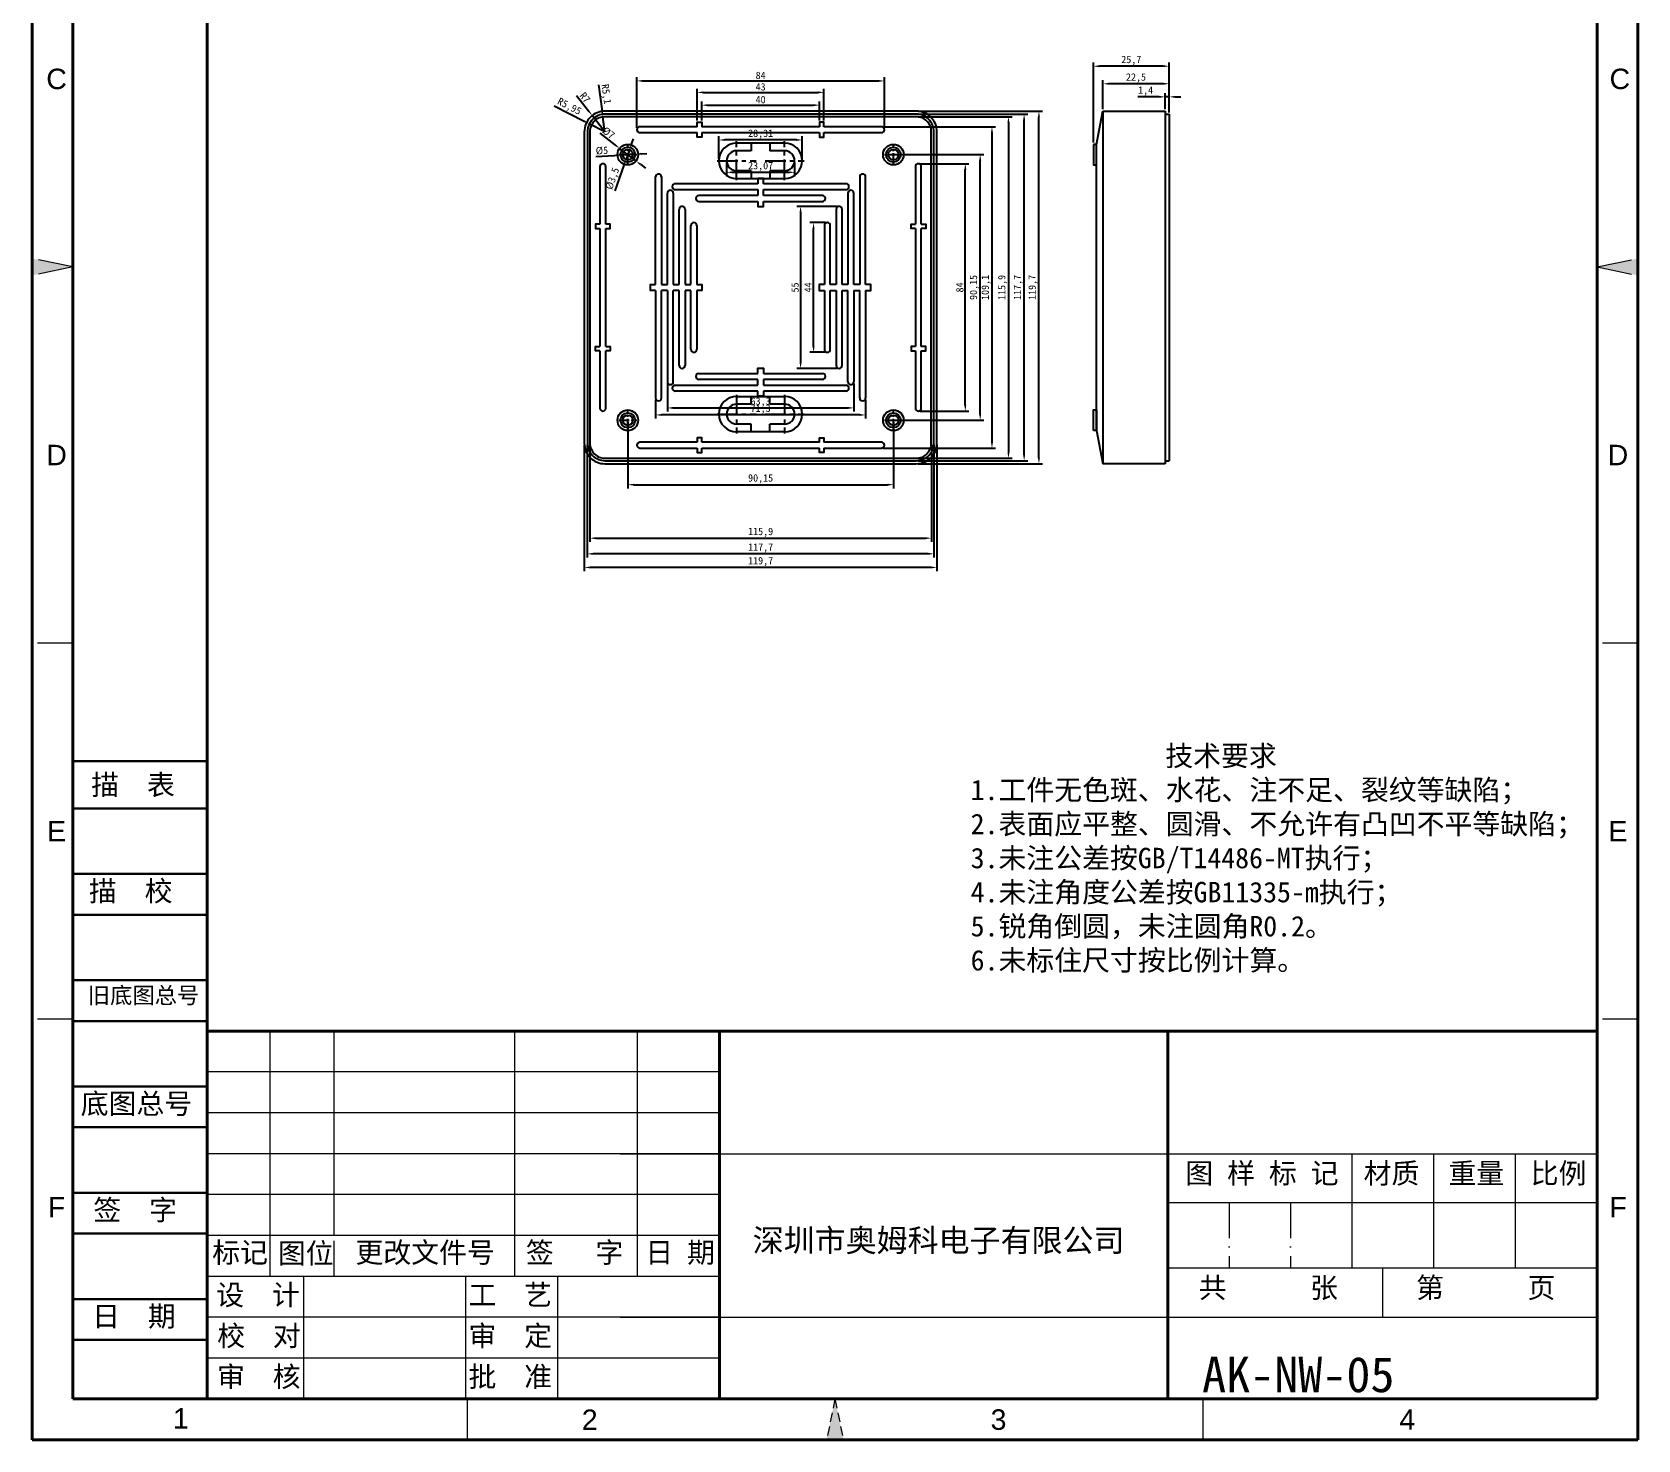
# Model space of a CAD drawing. Header units: millimetres. Extents: x -745 to -200, y 2027 to 2823.
# Drawn here: x -745 to -200, y 2027 to 2505 of the extents above; entities that cross this region are included whole.
import ezdxf
from ezdxf.enums import TextEntityAlignment as Align

# ---------------------------------------------------------------- set-up
doc = ezdxf.new("R2010")
doc.units = ezdxf.units.MM
for name, pattern in [('ACAD_ISO10W100', [18, 12, -3, 0, -3]), ('CENTER', [50.8, 31.75, -6.35, 6.35, -6.35]), ('HIDDEN2', [4.7625, 3.175, -1.5875])]:
    doc.linetypes.add(name, pattern=pattern)
for name, color, linetype, lineweight in [('dim', 82, 'Continuous', 9), ('MiniCADLayer', 7, 'Continuous', 20), ('图层1', 7, 'ACAD_ISO10W100', 15), ('图层2', 7, 'Continuous', 30), ('图层3', 7, 'Continuous', 15), ('图层4', 7, 'Continuous', 40), ('图层5', 7, 'HIDDEN2', 15)]:
    doc.layers.add(name, color=color, linetype=linetype, lineweight=lineweight)
doc.layers.add('尺寸线', color=7, linetype='Continuous')
doc.styles.add('宋体_txtstyle_1200.00_0_01200', font='SIMSUN.TTC', dxfattribs={"height": 1200})
doc.styles.add('样式 3', font='arial.ttf', dxfattribs={"height": 3.8})
doc.dimstyles.new('ISO-25', dxfattribs={"dimtxt": 2.5, "dimasz": 2.5, "dimexe": 1.25, "dimexo": 0.625, "dimtad": 1, "dimtxsty": 'Standard', "dimcen": 2.5, "dimadec": 0, "dimazin": 0, "dimtfac": 1, "dimtmove": 0, "dimatfit": 3, "dimfxl": 1, "dimarcsym": 0})

# ---------------------------------------------------------------- blocks, each defined once
blk = doc.blocks.new('*D8')
at = {"layer": 'Defpoints', "color": 0}
for p in [(-557.65, 2365.56), (-437.95, 2365.56), (-557.65, 2323.37)]:
    blk.add_point(p, dxfattribs=at)
at = {"layer": 'dim', "color": 0, "lineweight": -2}
for p, q in [((-557.65, 2364.94), (-557.65, 2322.12)), ((-437.95, 2364.94), (-437.95, 2322.12)), ((-439.95, 2323.37), (-555.65, 2323.37))]:
    blk.add_line(p, q, dxfattribs=at)
at = {"layer": 'dim', "color": 0}
for points in [[(-555.65, 2323.7), (-555.65, 2323.03), (-557.65, 2323.37)], [(-439.95, 2323.03), (-439.95, 2323.7), (-437.95, 2323.37)]]:
    blk.add_solid(points, dxfattribs=at)
at = {"layer": 'dim', "color": 0, "insert": (-497.8, 2325.34), "char_height": 2.5, "attachment_point": 5}
blk.add_mtext('119,7', dxfattribs=at)
blk = doc.blocks.new('*D9')
at = {"layer": 'Defpoints', "color": 0}
for p in [(-556.65, 2365.56), (-438.95, 2365.56), (-556.65, 2327.98)]:
    blk.add_point(p, dxfattribs=at)
at = {"layer": 'dim', "color": 0, "lineweight": -2}
for p, q in [((-556.65, 2364.94), (-556.65, 2326.73)), ((-438.95, 2364.94), (-438.95, 2326.73)), ((-440.95, 2327.98), (-554.65, 2327.98))]:
    blk.add_line(p, q, dxfattribs=at)
at = {"layer": 'dim', "color": 0}
for points in [[(-554.65, 2328.32), (-554.65, 2327.65), (-556.65, 2327.98)], [(-440.95, 2327.65), (-440.95, 2328.32), (-438.95, 2327.98)]]:
    blk.add_solid(points, dxfattribs=at)
at = {"layer": 'dim', "color": 0, "insert": (-497.8, 2329.95), "char_height": 2.5, "attachment_point": 5}
blk.add_mtext('117,7', dxfattribs=at)
blk = doc.blocks.new('*D10')
at = {"layer": 'Defpoints', "color": 0}
for p in [(-555.75, 2365.56), (-439.85, 2365.56), (-439.85, 2333.3)]:
    blk.add_point(p, dxfattribs=at)
at = {"layer": 'dim', "color": 0, "lineweight": -2}
for p, q in [((-555.75, 2364.94), (-555.75, 2332.05)), ((-439.85, 2364.94), (-439.85, 2332.05)), ((-553.75, 2333.3), (-441.85, 2333.3))]:
    blk.add_line(p, q, dxfattribs=at)
at = {"layer": 'dim', "color": 0}
for points in [[(-553.75, 2333.63), (-553.75, 2332.97), (-555.75, 2333.3)], [(-441.85, 2332.97), (-441.85, 2333.63), (-439.85, 2333.3)]]:
    blk.add_solid(points, dxfattribs=at)
at = {"layer": 'dim', "color": 0, "insert": (-497.8, 2335.27), "char_height": 2.5, "attachment_point": 5}
blk.add_mtext('115,9', dxfattribs=at)
blk = doc.blocks.new('*D11')
at = {"layer": 'Defpoints', "color": 0}
for p in [(-542.88, 2373.34), (-452.73, 2373.34), (-452.73, 2351.46)]:
    blk.add_point(p, dxfattribs=at)
at = {"layer": 'dim', "color": 0, "lineweight": -2}
for p, q in [((-542.88, 2372.71), (-542.88, 2350.21)), ((-452.73, 2372.71), (-452.73, 2350.21)), ((-540.88, 2351.46), (-454.73, 2351.46))]:
    blk.add_line(p, q, dxfattribs=at)
at = {"layer": 'dim', "color": 0}
for points in [[(-540.88, 2351.79), (-540.88, 2351.12), (-542.88, 2351.46)], [(-454.73, 2351.12), (-454.73, 2351.79), (-452.73, 2351.46)]]:
    blk.add_solid(points, dxfattribs=at)
at = {"layer": 'dim', "color": 0, "insert": (-497.8, 2353.43), "char_height": 2.5, "attachment_point": 5}
blk.add_mtext('90,15', dxfattribs=at)
blk = doc.blocks.new('*D12')
at = {"layer": 'Defpoints', "color": 0}
for p in [(-533.45, 2380.91), (-462.15, 2380.91), (-533.45, 2375.13)]:
    blk.add_point(p, dxfattribs=at)
at = {"layer": 'dim', "color": 0, "lineweight": -2}
for p, q in [((-533.45, 2380.29), (-533.45, 2373.88)), ((-462.15, 2380.29), (-462.15, 2373.88)), ((-464.15, 2375.13), (-531.45, 2375.13))]:
    blk.add_line(p, q, dxfattribs=at)
at = {"layer": 'dim', "color": 0}
for points in [[(-531.45, 2375.46), (-531.45, 2374.8), (-533.45, 2375.13)], [(-464.15, 2374.8), (-464.15, 2375.46), (-462.15, 2375.13)]]:
    blk.add_solid(points, dxfattribs=at)
at = {"layer": 'dim', "color": 0, "insert": (-497.8, 2377.1), "char_height": 2.5, "attachment_point": 5}
blk.add_mtext('71,3', dxfattribs=at)
blk = doc.blocks.new('*D13')
at = {"layer": 'Defpoints', "color": 0}
for p in [(-529.45, 2386.41), (-466.15, 2386.41), (-466.15, 2377.51)]:
    blk.add_point(p, dxfattribs=at)
at = {"layer": 'dim', "color": 0, "lineweight": -2}
for p, q in [((-529.45, 2385.79), (-529.45, 2376.26)), ((-466.15, 2385.79), (-466.15, 2376.26)), ((-527.45, 2377.51), (-468.15, 2377.51))]:
    blk.add_line(p, q, dxfattribs=at)
at = {"layer": 'dim', "color": 0}
for points in [[(-527.45, 2377.85), (-527.45, 2377.18), (-529.45, 2377.51)], [(-468.15, 2377.18), (-468.15, 2377.85), (-466.15, 2377.51)]]:
    blk.add_solid(points, dxfattribs=at)
at = {"layer": 'dim', "color": 0, "insert": (-497.8, 2379.49), "char_height": 2.5, "attachment_point": 5}
blk.add_mtext('63,3', dxfattribs=at)
blk = doc.blocks.new('*D14')
at = {"layer": 'Defpoints', "color": 0}
for p in [(-477.8, 2480.29), (-517.8, 2474.46), (-477.8, 2474.46)]:
    blk.add_point(p, dxfattribs=at)
at = {"layer": 'dim', "color": 0, "lineweight": -2}
for p, q in [((-517.8, 2475.09), (-517.8, 2481.54)), ((-515.8, 2480.29), (-479.8, 2480.29)), ((-477.8, 2475.09), (-477.8, 2481.54))]:
    blk.add_line(p, q, dxfattribs=at)
at = {"layer": 'dim', "color": 0}
for points in [[(-515.8, 2480.62), (-515.8, 2479.95), (-517.8, 2480.29)], [(-479.8, 2479.95), (-479.8, 2480.62), (-477.8, 2480.29)]]:
    blk.add_solid(points, dxfattribs=at)
at = {"layer": 'dim', "color": 0, "insert": (-497.8, 2482.16), "char_height": 2.5, "attachment_point": 5}
blk.add_mtext('40', dxfattribs=at)
blk = doc.blocks.new('*D15')
at = {"layer": 'Defpoints', "color": 0}
for p in [(-476.3, 2484.61), (-519.3, 2474.46), (-476.3, 2474.46)]:
    blk.add_point(p, dxfattribs=at)
at = {"layer": 'dim', "color": 0, "lineweight": -2}
for p, q in [((-519.3, 2475.09), (-519.3, 2485.86)), ((-476.3, 2475.09), (-476.3, 2485.86)), ((-517.3, 2484.61), (-478.3, 2484.61))]:
    blk.add_line(p, q, dxfattribs=at)
at = {"layer": 'dim', "color": 0}
for points in [[(-517.3, 2484.95), (-517.3, 2484.28), (-519.3, 2484.61)], [(-478.3, 2484.28), (-478.3, 2484.95), (-476.3, 2484.61)]]:
    blk.add_solid(points, dxfattribs=at)
at = {"layer": 'dim', "color": 0, "insert": (-497.8, 2486.49), "char_height": 2.5, "attachment_point": 5}
blk.add_mtext('43', dxfattribs=at)
blk = doc.blocks.new('*D16')
at = {"layer": 'Defpoints', "color": 0}
for p in [(-455.8, 2488.51), (-539.8, 2471.96), (-455.8, 2471.96)]:
    blk.add_point(p, dxfattribs=at)
at = {"layer": 'dim', "color": 0, "lineweight": -2}
for p, q in [((-539.8, 2472.59), (-539.8, 2489.76)), ((-537.8, 2488.51), (-457.8, 2488.51)), ((-455.8, 2472.59), (-455.8, 2489.76))]:
    blk.add_line(p, q, dxfattribs=at)
at = {"layer": 'dim', "color": 0}
for points in [[(-537.8, 2488.84), (-537.8, 2488.18), (-539.8, 2488.51)], [(-457.8, 2488.18), (-457.8, 2488.84), (-455.8, 2488.51)]]:
    blk.add_solid(points, dxfattribs=at)
at = {"layer": 'dim', "color": 0, "insert": (-497.8, 2490.38), "char_height": 2.5, "attachment_point": 5}
blk.add_mtext('84', dxfattribs=at)
blk = doc.blocks.new('*D17')
at = {"layer": 'Defpoints', "color": 0}
for p in [(-545.66, 2465.61), (-540.1, 2461.36)]:
    blk.add_point(p, dxfattribs=at)
at = {"layer": 'dim', "color": 0, "lineweight": -2}
for p, q in [((-552.35, 2470.73), (-547.25, 2466.83)), ((-540.1, 2461.36), (-545.66, 2465.61)), ((-538.51, 2460.15), (-536.92, 2458.93))]:
    blk.add_line(p, q, dxfattribs=at)
at = {"layer": 'dim', "color": 0}
for points in [[(-547.45, 2466.56), (-547.05, 2467.09), (-545.66, 2465.61)], [(-538.31, 2460.41), (-538.71, 2459.88), (-540.1, 2461.36)]]:
    blk.add_solid(points, dxfattribs=at)
at = {"layer": 'dim', "color": 0, "insert": (-549.46, 2470.87), "char_height": 2.5, "attachment_point": 5, "rotation": 322.6087}
blk.add_mtext('%%c7', dxfattribs=at)
blk = doc.blocks.new('*D18')
at = {"layer": 'Defpoints', "color": 0}
for p in [(-545.38, 2463.34), (-540.38, 2463.63)]:
    blk.add_point(p, dxfattribs=at)
at = {"layer": 'dim', "color": 0, "lineweight": -2}
for p, q in [((-538.39, 2463.75), (-536.39, 2463.87)), ((-553.78, 2462.84), (-547.37, 2463.22)), ((-540.38, 2463.63), (-545.38, 2463.34))]:
    blk.add_line(p, q, dxfattribs=at)
at = {"layer": 'dim', "color": 0}
for points in [[(-538.41, 2464.08), (-538.37, 2463.42), (-540.38, 2463.63)], [(-547.35, 2462.89), (-547.39, 2463.55), (-545.38, 2463.34)]]:
    blk.add_solid(points, dxfattribs=at)
at = {"layer": 'dim', "color": 0, "insert": (-551.69, 2464.84), "char_height": 2.5, "attachment_point": 5, "rotation": 3.38}
blk.add_mtext('%%c5', dxfattribs=at)
blk = doc.blocks.new('*D19')
at = {"layer": 'Defpoints', "color": 0}
for p in [(-542.3, 2465.14), (-543.46, 2461.84)]:
    blk.add_point(p, dxfattribs=at)
at = {"layer": 'dim', "color": 0, "lineweight": -2}
for p, q in [((-542.3, 2465.14), (-543.46, 2461.84)), ((-541.63, 2467.02), (-540.96, 2468.91)), ((-547.23, 2451.17), (-544.13, 2459.95))]:
    blk.add_line(p, q, dxfattribs=at)
at = {"layer": 'dim', "color": 0}
for points in [[(-541.94, 2467.13), (-541.32, 2466.91), (-542.3, 2465.14)], [(-543.81, 2459.84), (-544.44, 2460.06), (-543.46, 2461.84)]]:
    blk.add_solid(points, dxfattribs=at)
at = {"layer": 'dim', "color": 0, "insert": (-547.87, 2455.28), "char_height": 2.5, "attachment_point": 5, "rotation": 70.5406}
blk.add_mtext('%%c3,5', dxfattribs=at)
blk = doc.blocks.new('*D20')
at = {"layer": 'Defpoints', "color": 0}
for p in [(-554.98, 2476.76), (-550.65, 2471.26)]:
    blk.add_point(p, dxfattribs=at)
at = {"layer": 'dim', "color": 0, "lineweight": -2}
for p, q in [((-560.3, 2483.54), (-556.22, 2478.34)), ((-550.65, 2471.26), (-554.98, 2476.76))]:
    blk.add_line(p, q, dxfattribs=at)
at = {"layer": 'dim', "color": 0}
blk.add_solid([(-556.48, 2478.13), (-555.95, 2478.54), (-554.98, 2476.76)], dxfattribs=at)
at = {"layer": 'dim', "color": 0, "insert": (-557.4, 2482.88), "char_height": 2.5, "attachment_point": 5, "rotation": 308.1676}
blk.add_mtext('R7', dxfattribs=at)
blk = doc.blocks.new('*D21')
at = {"layer": 'Defpoints', "color": 0}
for p in [(-555.96, 2473.96), (-550.65, 2471.26)]:
    blk.add_point(p, dxfattribs=at)
at = {"layer": 'dim', "color": 0, "lineweight": -2}
for p, q in [((-567.92, 2480.05), (-557.74, 2474.87)), ((-550.65, 2471.26), (-555.96, 2473.96))]:
    blk.add_line(p, q, dxfattribs=at)
at = {"layer": 'dim', "color": 0}
blk.add_solid([(-557.89, 2474.57), (-557.59, 2475.17), (-555.96, 2473.96)], dxfattribs=at)
at = {"layer": 'dim', "color": 0, "insert": (-562.82, 2479.67), "char_height": 2.5, "attachment_point": 5, "rotation": 333.0066}
blk.add_mtext('R5,95', dxfattribs=at)
blk = doc.blocks.new('*D22')
at = {"layer": 'Defpoints', "color": 0}
for p in [(-551.36, 2476.31), (-550.65, 2471.26)]:
    blk.add_point(p, dxfattribs=at)
at = {"layer": 'dim', "color": 0, "lineweight": -2}
for p, q in [((-552.89, 2487.22), (-551.64, 2478.29)), ((-550.65, 2471.26), (-551.36, 2476.31))]:
    blk.add_line(p, q, dxfattribs=at)
at = {"layer": 'dim', "color": 0}
blk.add_solid([(-551.97, 2478.25), (-551.31, 2478.34), (-551.36, 2476.31)], dxfattribs=at)
at = {"layer": 'dim', "color": 0, "insert": (-550.45, 2484.02), "char_height": 2.5, "attachment_point": 5, "rotation": 277.9856}
blk.add_mtext('R5,1', dxfattribs=at)
blk = doc.blocks.new('*D29')
at = {"layer": 'Defpoints', "color": 0}
for p in [(-444.95, 2478.26), (-403.34, 2478.26), (-444.95, 2358.56)]:
    blk.add_point(p, dxfattribs=at)
at = {"layer": 'dim', "color": 0, "lineweight": -2}
for p, q in [((-444.33, 2478.26), (-402.09, 2478.26)), ((-403.34, 2360.56), (-403.34, 2476.26)), ((-444.33, 2358.56), (-402.09, 2358.56))]:
    blk.add_line(p, q, dxfattribs=at)
at = {"layer": 'dim', "color": 0}
for points in [[(-403, 2476.26), (-403.67, 2476.26), (-403.34, 2478.26)], [(-403.67, 2360.56), (-403, 2360.56), (-403.34, 2358.56)]]:
    blk.add_solid(points, dxfattribs=at)
at = {"layer": 'dim', "color": 0, "insert": (-405.31, 2418.41), "char_height": 2.5, "attachment_point": 5, "rotation": 90}
blk.add_mtext('119,7', dxfattribs=at)
blk = doc.blocks.new('*D30')
at = {"layer": 'Defpoints', "color": 0}
for p in [(-444.95, 2477.26), (-408.36, 2477.26), (-444.95, 2359.56)]:
    blk.add_point(p, dxfattribs=at)
at = {"layer": 'dim', "color": 0, "lineweight": -2}
for p, q in [((-444.33, 2477.26), (-407.11, 2477.26)), ((-408.36, 2361.56), (-408.36, 2475.26)), ((-444.33, 2359.56), (-407.11, 2359.56))]:
    blk.add_line(p, q, dxfattribs=at)
at = {"layer": 'dim', "color": 0}
for points in [[(-408.02, 2475.26), (-408.69, 2475.26), (-408.36, 2477.26)], [(-408.69, 2361.56), (-408.02, 2361.56), (-408.36, 2359.56)]]:
    blk.add_solid(points, dxfattribs=at)
at = {"layer": 'dim', "color": 0, "insert": (-410.33, 2418.41), "char_height": 2.5, "attachment_point": 5, "rotation": 90}
blk.add_mtext('117,7', dxfattribs=at)
blk = doc.blocks.new('*D31')
at = {"layer": 'Defpoints', "color": 0}
for p in [(-444.95, 2476.36), (-444.95, 2360.46), (-413.68, 2360.46)]:
    blk.add_point(p, dxfattribs=at)
at = {"layer": 'dim', "color": 0, "lineweight": -2}
for p, q in [((-444.33, 2476.36), (-412.43, 2476.36)), ((-413.68, 2474.36), (-413.68, 2362.46)), ((-444.33, 2360.46), (-412.43, 2360.46))]:
    blk.add_line(p, q, dxfattribs=at)
at = {"layer": 'dim', "color": 0}
for points in [[(-413.34, 2474.36), (-414.01, 2474.36), (-413.68, 2476.36)], [(-414.01, 2362.46), (-413.34, 2362.46), (-413.68, 2360.46)]]:
    blk.add_solid(points, dxfattribs=at)
at = {"layer": 'dim', "color": 0, "insert": (-415.65, 2418.41), "char_height": 2.5, "attachment_point": 5, "rotation": 90}
blk.add_mtext('115,9', dxfattribs=at)
blk = doc.blocks.new('*D32')
at = {"layer": 'Defpoints', "color": 0}
for p in [(-456.8, 2472.96), (-456.8, 2363.86), (-419.27, 2363.86)]:
    blk.add_point(p, dxfattribs=at)
at = {"layer": 'dim', "color": 0, "lineweight": -2}
for p, q in [((-456.18, 2472.96), (-418.02, 2472.96)), ((-419.27, 2470.96), (-419.27, 2365.86)), ((-456.18, 2363.86), (-418.02, 2363.86))]:
    blk.add_line(p, q, dxfattribs=at)
at = {"layer": 'dim', "color": 0}
for points in [[(-418.94, 2470.96), (-419.61, 2470.96), (-419.27, 2472.96)], [(-419.61, 2365.86), (-418.94, 2365.86), (-419.27, 2363.86)]]:
    blk.add_solid(points, dxfattribs=at)
at = {"layer": 'dim', "color": 0, "insert": (-421.24, 2418.41), "char_height": 2.5, "attachment_point": 5, "rotation": 90}
blk.add_mtext('109,1', dxfattribs=at)
blk = doc.blocks.new('*D33')
at = {"layer": 'Defpoints', "color": 0}
for p in [(-444.25, 2460.41), (-428.32, 2460.41), (-444.25, 2376.41)]:
    blk.add_point(p, dxfattribs=at)
at = {"layer": 'dim', "color": 0, "lineweight": -2}
for p, q in [((-443.63, 2460.41), (-427.07, 2460.41)), ((-428.32, 2378.41), (-428.32, 2458.41)), ((-443.63, 2376.41), (-427.07, 2376.41))]:
    blk.add_line(p, q, dxfattribs=at)
at = {"layer": 'dim', "color": 0}
for points in [[(-427.98, 2458.41), (-428.65, 2458.41), (-428.32, 2460.41)], [(-428.65, 2378.41), (-427.98, 2378.41), (-428.32, 2376.41)]]:
    blk.add_solid(points, dxfattribs=at)
at = {"layer": 'dim', "color": 0, "insert": (-430.19, 2418.41), "char_height": 2.5, "attachment_point": 5, "rotation": 90}
blk.add_mtext('84', dxfattribs=at)
blk = doc.blocks.new('*D34')
at = {"layer": 'Defpoints', "color": 0}
for p in [(-452.73, 2463.49), (-423.27, 2463.49), (-452.73, 2373.34)]:
    blk.add_point(p, dxfattribs=at)
at = {"layer": 'dim', "color": 0, "lineweight": -2}
for p, q in [((-452.1, 2463.49), (-422.02, 2463.49)), ((-423.27, 2375.34), (-423.27, 2461.49)), ((-452.1, 2373.34), (-422.02, 2373.34))]:
    blk.add_line(p, q, dxfattribs=at)
at = {"layer": 'dim', "color": 0}
for points in [[(-422.93, 2461.49), (-423.6, 2461.49), (-423.27, 2463.49)], [(-423.6, 2375.34), (-422.93, 2375.34), (-423.27, 2373.34)]]:
    blk.add_solid(points, dxfattribs=at)
at = {"layer": 'dim', "color": 0, "insert": (-425.24, 2418.41), "char_height": 2.5, "attachment_point": 5, "rotation": 90}
blk.add_mtext('90,15', dxfattribs=at)
blk = doc.blocks.new('*D39')
at = {"layer": 'Defpoints', "color": 0}
for p in [(-471.15, 2445.91), (-484.24, 2390.91), (-471.15, 2390.91)]:
    blk.add_point(p, dxfattribs=at)
at = {"layer": 'dim', "color": 0, "lineweight": -2}
for p, q in [((-471.78, 2445.91), (-485.49, 2445.91)), ((-484.24, 2443.91), (-484.24, 2392.91)), ((-471.78, 2390.91), (-485.49, 2390.91))]:
    blk.add_line(p, q, dxfattribs=at)
at = {"layer": 'dim', "color": 0}
for points in [[(-483.91, 2443.91), (-484.58, 2443.91), (-484.24, 2445.91)], [(-484.58, 2392.91), (-483.91, 2392.91), (-484.24, 2390.91)]]:
    blk.add_solid(points, dxfattribs=at)
at = {"layer": 'dim', "color": 0, "insert": (-486.12, 2418.41), "char_height": 2.5, "attachment_point": 5, "rotation": 90}
blk.add_mtext('55', dxfattribs=at)
blk = doc.blocks.new('*D40')
at = {"layer": 'Defpoints', "color": 0}
for p in [(-479.83, 2440.41), (-475.15, 2440.41), (-475.15, 2396.41)]:
    blk.add_point(p, dxfattribs=at)
at = {"layer": 'dim', "color": 0, "lineweight": -2}
for p, q in [((-475.78, 2440.41), (-481.08, 2440.41)), ((-479.83, 2398.41), (-479.83, 2438.41)), ((-475.78, 2396.41), (-481.08, 2396.41))]:
    blk.add_line(p, q, dxfattribs=at)
at = {"layer": 'dim', "color": 0}
for points in [[(-479.5, 2438.41), (-480.17, 2438.41), (-479.83, 2440.41)], [(-480.17, 2398.41), (-479.5, 2398.41), (-479.83, 2396.41)]]:
    blk.add_solid(points, dxfattribs=at)
at = {"layer": 'dim', "color": 0, "insert": (-481.71, 2418.41), "char_height": 2.5, "attachment_point": 5, "rotation": 90}
blk.add_mtext('44', dxfattribs=at)
blk = doc.blocks.new('*D41')
at = {"layer": 'Defpoints', "color": 0}
for p in [(-511.96, 2468.47), (-511.96, 2461.41), (-483.65, 2461.41)]:
    blk.add_point(p, dxfattribs=at)
at = {"layer": 'dim', "color": 0, "lineweight": -2}
for p, q in [((-511.96, 2462.04), (-511.96, 2469.72)), ((-483.65, 2462.04), (-483.65, 2469.72)), ((-485.65, 2468.47), (-509.96, 2468.47))]:
    blk.add_line(p, q, dxfattribs=at)
at = {"layer": 'dim', "color": 0}
for points in [[(-509.96, 2468.81), (-509.96, 2468.14), (-511.96, 2468.47)], [(-485.65, 2468.14), (-485.65, 2468.81), (-483.65, 2468.47)]]:
    blk.add_solid(points, dxfattribs=at)
at = {"layer": 'dim', "color": 0, "insert": (-497.8, 2470.44), "char_height": 2.5, "attachment_point": 5}
blk.add_mtext('28,31', dxfattribs=at)
blk = doc.blocks.new('*D42')
at = {"layer": 'Defpoints', "color": 0}
for p in [(-509.34, 2461.41), (-486.27, 2461.41), (-509.34, 2457.48)]:
    blk.add_point(p, dxfattribs=at)
at = {"layer": 'dim', "color": 0, "lineweight": -2}
for p, q in [((-509.34, 2460.79), (-509.34, 2456.23)), ((-486.27, 2460.79), (-486.27, 2456.23)), ((-488.27, 2457.48), (-507.34, 2457.48))]:
    blk.add_line(p, q, dxfattribs=at)
at = {"layer": 'dim', "color": 0}
for points in [[(-507.34, 2457.81), (-507.34, 2457.15), (-509.34, 2457.48)], [(-488.27, 2457.15), (-488.27, 2457.81), (-486.27, 2457.48)]]:
    blk.add_solid(points, dxfattribs=at)
at = {"layer": 'dim', "color": 0, "insert": (-497.8, 2459.45), "char_height": 2.5, "attachment_point": 5}
blk.add_mtext('23,07', dxfattribs=at)
blk = doc.blocks.new('*D43')
at = {"layer": 'Defpoints', "color": 0}
for p in [(-360.52, 2483.1), (-360.52, 2478.26), (-359.12, 2477.21)]:
    blk.add_point(p, dxfattribs=at)
at = {"layer": 'dim', "color": 0, "lineweight": -2}
for p, q in [((-362.52, 2483.1), (-369.71, 2483.1)), ((-360.52, 2478.89), (-360.52, 2484.35)), ((-359.12, 2483.1), (-360.52, 2483.1)), ((-359.12, 2477.84), (-359.12, 2484.35)), ((-357.12, 2483.1), (-355.12, 2483.1))]:
    blk.add_line(p, q, dxfattribs=at)
at = {"layer": 'dim', "color": 0}
for points in [[(-362.52, 2482.77), (-362.52, 2483.44), (-360.52, 2483.1)], [(-357.12, 2483.44), (-357.12, 2482.77), (-359.12, 2483.1)]]:
    blk.add_solid(points, dxfattribs=at)
at = {"layer": 'dim', "color": 0, "insert": (-367.12, 2485.07), "char_height": 2.5, "attachment_point": 5}
blk.add_mtext('1,4', dxfattribs=at)
blk = doc.blocks.new('*D44')
at = {"layer": 'Defpoints', "color": 0}
for p in [(-381.62, 2487.54), (-381.62, 2478.26), (-359.12, 2477.21)]:
    blk.add_point(p, dxfattribs=at)
at = {"layer": 'dim', "color": 0, "lineweight": -2}
for p, q in [((-381.62, 2478.89), (-381.62, 2488.79)), ((-361.12, 2487.54), (-379.62, 2487.54)), ((-359.12, 2477.84), (-359.12, 2488.79))]:
    blk.add_line(p, q, dxfattribs=at)
at = {"layer": 'dim', "color": 0}
for points in [[(-379.62, 2487.88), (-379.62, 2487.21), (-381.62, 2487.54)], [(-361.12, 2487.21), (-361.12, 2487.88), (-359.12, 2487.54)]]:
    blk.add_solid(points, dxfattribs=at)
at = {"layer": 'dim', "color": 0, "insert": (-370.37, 2489.51), "char_height": 2.5, "attachment_point": 5}
blk.add_mtext('22,5', dxfattribs=at)
blk = doc.blocks.new('*D45')
at = {"layer": 'Defpoints', "color": 0}
for p in [(-384.82, 2493.5), (-359.12, 2477.21), (-384.82, 2466.99)]:
    blk.add_point(p, dxfattribs=at)
at = {"layer": 'dim', "color": 0, "lineweight": -2}
for p, q in [((-384.82, 2467.61), (-384.82, 2494.75)), ((-361.12, 2493.5), (-382.82, 2493.5)), ((-359.12, 2477.84), (-359.12, 2494.75))]:
    blk.add_line(p, q, dxfattribs=at)
at = {"layer": 'dim', "color": 0}
for points in [[(-382.82, 2493.84), (-382.82, 2493.17), (-384.82, 2493.5)], [(-361.12, 2493.17), (-361.12, 2493.84), (-359.12, 2493.5)]]:
    blk.add_solid(points, dxfattribs=at)
at = {"layer": 'dim', "color": 0, "insert": (-371.97, 2495.47), "char_height": 2.5, "attachment_point": 5}
blk.add_mtext('25,7', dxfattribs=at)

msp = doc.modelspace()

# ---------------------------------------------------------------- hatches: boundary and pattern name
at = {"layer": '图层1'}
for points in [[(-731.221, 2425.366), (-745.098, 2428.222), (-745.098, 2422.51)], [(-213.887, 2425.366), (-200.01, 2428.222), (-200.01, 2422.51)]]:
    msp.add_hatch(color=0, dxfattribs=at).paths.add_polyline_path(points)
at = {"layer": '图层5'}
msp.add_hatch(color=0, dxfattribs=at).paths.add_polyline_path([(-472.554, 2041.112), (-475.41, 2027.235), (-469.698, 2027.235)])

# ---------------------------------------------------------------- linework, layer by layer
for p, q in [((-383.819, 2466.986), (-381.619, 2478.261)), ((-381.619, 2478.261), (-381.619, 2358.561)), ((-381.619, 2478.261), (-360.519, 2478.261)), ((-360.519, 2478.261), (-360.519, 2358.561)), ((-360.519, 2477.211), (-359.119, 2477.211)), ((-359.119, 2477.211), (-359.119, 2359.611)), ((-500.969, 2464.793), (-505.959, 2464.793)), ((-500.969, 2467.411), (-500.969, 2464.793)), ((-494.641, 2467.411), (-494.641, 2464.793)), ((-489.65, 2464.793), (-494.641, 2464.793)), ((-383.819, 2369.836), (-383.819, 2466.986)), ((-500.969, 2458.029), (-505.959, 2458.029)), ((-500.969, 2458.029), (-500.969, 2455.411)), ((-494.641, 2458.029), (-494.641, 2455.411)), ((-489.65, 2458.029), (-494.641, 2458.029)), ((-531.455, 2419.411), (-529.455, 2419.411)), ((-529.455, 2417.411), (-531.455, 2417.411)), ((-527.455, 2419.411), (-525.455, 2419.411)), ((-525.455, 2417.411), (-527.455, 2417.411)), ((-468.155, 2419.411), (-470.155, 2419.411)), ((-470.155, 2417.411), (-468.155, 2417.411)), ((-464.155, 2419.411), (-466.155, 2419.411)), ((-466.155, 2417.411), (-464.155, 2417.411)), ((-500.969, 2378.793), (-505.959, 2378.793)), ((-500.969, 2378.793), (-500.969, 2381.411)), ((-494.641, 2378.793), (-494.641, 2381.411)), ((-489.65, 2378.793), (-494.641, 2378.793)), ((-500.969, 2372.029), (-505.959, 2372.029)), ((-500.969, 2369.411), (-500.969, 2372.029)), ((-494.641, 2369.411), (-494.641, 2372.029)), ((-489.65, 2372.029), (-494.641, 2372.029)), ((-383.819, 2369.836), (-381.619, 2358.561)), ((-360.519, 2358.561), (-381.619, 2358.561)), ((-360.519, 2359.611), (-359.119, 2359.611))]:
    msp.add_line(p, q)
at = {"color": 1, "linetype": 'CENTER', "ltscale": 0.11}
for p, q in [((-542.88, 2460.461), (-542.88, 2466.511)), ((-452.73, 2460.461), (-452.73, 2466.511)), ((-545.905, 2463.486), (-539.855, 2463.486)), ((-455.755, 2463.486), (-449.705, 2463.486)), ((-545.905, 2373.336), (-539.855, 2373.336)), ((-542.88, 2370.311), (-542.88, 2376.361)), ((-455.755, 2373.336), (-449.705, 2373.336)), ((-452.73, 2370.311), (-452.73, 2376.361))]:
    msp.add_line(p, q, dxfattribs=at)
at = {"color": 1, "linetype": 'CENTER', "ltscale": 0.22}
for p, q in [((-505.959, 2454.811), (-505.959, 2468.011)), ((-489.65, 2454.811), (-489.65, 2468.011)), ((-512.559, 2461.411), (-499.359, 2461.411)), ((-496.25, 2461.411), (-483.05, 2461.411)), ((-505.959, 2382.011), (-505.959, 2368.811)), ((-489.65, 2382.011), (-489.65, 2368.811)), ((-512.559, 2375.411), (-499.359, 2375.411)), ((-496.25, 2375.411), (-483.05, 2375.411))]:
    msp.add_line(p, q, dxfattribs=at)
for points in [[(-550.655, 2358.561), (-444.955, 2358.561, 0.4142136), (-437.955, 2365.561), (-437.955, 2471.261, 0.4142136), (-444.955, 2478.261), (-550.655, 2478.261, 0.4142136), (-557.655, 2471.261), (-557.655, 2365.561, 0.4142136)], [(-550.655, 2359.611), (-444.955, 2359.611, 0.4142136), (-439.005, 2365.561), (-439.005, 2471.261, 0.4142136), (-444.955, 2477.211), (-550.655, 2477.211, 0.4142136), (-556.605, 2471.261), (-556.605, 2365.561, 0.4142136)], [(-550.655, 2360.461), (-444.955, 2360.461, 0.4142136), (-439.855, 2365.561), (-439.855, 2471.261, 0.4142136), (-444.955, 2476.361), (-550.655, 2476.361, 0.4142136), (-555.755, 2471.261), (-555.755, 2365.561, 0.4142136)]]:
    msp.add_lwpolyline(points, format="xyb", close=True)
for points in [[(-519.305, 2472.961), (-538.805, 2472.961)], [(-538.805, 2470.961), (-519.305, 2470.961)], [(-519.305, 2472.961), (-519.305, 2474.461), (-517.805, 2474.461), (-517.805, 2472.961)], [(-517.805, 2470.961), (-517.805, 2469.461), (-519.305, 2469.461), (-519.305, 2470.961)], [(-477.805, 2472.961), (-517.805, 2472.961)], [(-517.805, 2470.961), (-477.805, 2470.961)], [(-476.305, 2472.961), (-476.305, 2474.461), (-477.805, 2474.461), (-477.805, 2472.961)], [(-477.805, 2470.961), (-477.805, 2469.461), (-476.305, 2469.461), (-476.305, 2470.961)], [(-456.805, 2472.961), (-476.305, 2472.961)], [(-476.305, 2470.961), (-456.805, 2470.961)], [(-489.65, 2467.411), (-505.959, 2467.411)], [(-552.355, 2459.411), (-552.355, 2439.911)], [(-550.355, 2439.911), (-550.355, 2459.411)], [(-445.255, 2459.411), (-445.255, 2439.911)], [(-443.255, 2439.911), (-443.255, 2459.411)], [(-533.455, 2419.411), (-533.455, 2455.911)], [(-531.455, 2455.911), (-531.455, 2419.411)], [(-498.805, 2453.611), (-526.805, 2453.611)], [(-505.959, 2455.411), (-489.65, 2455.411)], [(-496.805, 2453.611), (-496.805, 2455.361), (-498.805, 2455.361), (-498.805, 2453.611)], [(-468.805, 2453.611), (-496.805, 2453.611)], [(-464.155, 2455.911), (-464.155, 2419.411)], [(-462.155, 2419.411), (-462.155, 2455.911)], [(-529.455, 2419.411), (-529.455, 2450.411)], [(-527.455, 2450.411), (-527.455, 2419.411)], [(-526.805, 2451.611), (-498.805, 2451.611)], [(-498.805, 2449.611), (-518.805, 2449.611)], [(-518.805, 2447.611), (-498.805, 2447.611)], [(-498.805, 2451.611), (-498.805, 2449.611)], [(-498.805, 2447.611), (-498.805, 2445.861), (-496.805, 2445.861), (-496.805, 2447.611)], [(-496.805, 2451.611), (-468.805, 2451.611)], [(-496.805, 2449.611), (-496.805, 2451.611)], [(-476.805, 2449.611), (-496.805, 2449.611)], [(-496.805, 2447.611), (-476.805, 2447.611)], [(-468.155, 2450.411), (-468.155, 2419.411)], [(-466.155, 2419.411), (-466.155, 2450.411)], [(-525.455, 2419.411), (-525.455, 2444.911)], [(-523.455, 2444.911), (-523.455, 2419.411)], [(-472.155, 2444.911), (-472.155, 2419.411)], [(-470.155, 2419.411), (-470.155, 2444.911)], [(-552.355, 2439.911), (-553.855, 2439.911), (-553.855, 2438.411), (-552.355, 2438.411)], [(-552.355, 2438.411), (-552.355, 2398.411)], [(-550.355, 2438.411), (-548.855, 2438.411), (-548.855, 2439.911), (-550.355, 2439.911)], [(-550.355, 2398.411), (-550.355, 2438.411)], [(-521.455, 2419.411), (-521.455, 2439.411)], [(-519.455, 2439.411), (-519.455, 2419.411)], [(-476.155, 2439.411), (-476.155, 2419.411)], [(-474.155, 2419.411), (-474.155, 2439.411)], [(-445.255, 2438.411), (-446.755, 2438.411), (-446.755, 2439.911), (-445.255, 2439.911)], [(-445.255, 2438.411), (-445.255, 2398.411)], [(-443.255, 2439.911), (-441.755, 2439.911), (-441.755, 2438.411), (-443.255, 2438.411)], [(-443.255, 2398.411), (-443.255, 2438.411)], [(-533.455, 2417.411), (-535.205, 2417.411), (-535.205, 2419.411), (-533.455, 2419.411)], [(-533.455, 2417.411), (-533.455, 2380.911)], [(-531.455, 2380.911), (-531.455, 2417.411)], [(-529.455, 2417.411), (-529.455, 2386.411)], [(-527.455, 2386.411), (-527.455, 2417.411)], [(-525.455, 2391.911), (-525.455, 2417.411)], [(-523.455, 2419.411), (-521.455, 2419.411)], [(-523.455, 2417.411), (-523.455, 2391.911)], [(-521.455, 2417.411), (-523.455, 2417.411)], [(-521.455, 2397.411), (-521.455, 2417.411)], [(-519.455, 2419.411), (-517.705, 2419.411), (-517.705, 2417.411), (-519.455, 2417.411)], [(-519.455, 2417.411), (-519.455, 2397.411)], [(-476.155, 2419.411), (-477.905, 2419.411), (-477.905, 2417.411), (-476.155, 2417.411)], [(-476.155, 2417.411), (-476.155, 2397.411)], [(-472.155, 2419.411), (-474.155, 2419.411)], [(-474.155, 2397.411), (-474.155, 2417.411)], [(-474.155, 2417.411), (-472.155, 2417.411)], [(-472.155, 2417.411), (-472.155, 2391.911)], [(-470.155, 2391.911), (-470.155, 2417.411)], [(-468.155, 2386.411), (-468.155, 2417.411)], [(-466.155, 2417.411), (-466.155, 2386.411)], [(-464.155, 2380.911), (-464.155, 2417.411)], [(-462.155, 2417.411), (-460.405, 2417.411), (-460.405, 2419.411), (-462.155, 2419.411)], [(-462.155, 2417.411), (-462.155, 2380.911)], [(-552.355, 2396.911), (-553.855, 2396.911), (-553.855, 2398.411), (-552.355, 2398.411)], [(-550.355, 2398.411), (-548.855, 2398.411), (-548.855, 2396.911), (-550.355, 2396.911)], [(-445.255, 2398.411), (-446.755, 2398.411), (-446.755, 2396.911), (-445.255, 2396.911)], [(-443.255, 2396.911), (-441.755, 2396.911), (-441.755, 2398.411), (-443.255, 2398.411)], [(-552.355, 2396.911), (-552.355, 2377.411)], [(-550.355, 2377.411), (-550.355, 2396.911)], [(-445.255, 2396.911), (-445.255, 2377.411)], [(-443.255, 2377.411), (-443.255, 2396.911)], [(-518.805, 2389.211), (-498.805, 2389.211)], [(-498.805, 2389.211), (-498.805, 2390.961), (-496.805, 2390.961), (-496.805, 2389.211)], [(-496.805, 2389.211), (-476.805, 2389.211)], [(-526.805, 2385.211), (-498.805, 2385.211)], [(-498.805, 2383.211), (-526.805, 2383.211)], [(-498.805, 2387.211), (-518.805, 2387.211)], [(-498.805, 2385.211), (-498.805, 2387.211)], [(-496.805, 2383.211), (-496.805, 2381.461), (-498.805, 2381.461), (-498.805, 2383.211)], [(-496.805, 2387.211), (-496.805, 2385.211)], [(-476.805, 2387.211), (-496.805, 2387.211)], [(-496.805, 2385.211), (-468.805, 2385.211)], [(-468.805, 2383.211), (-496.805, 2383.211)], [(-505.959, 2381.411), (-489.65, 2381.411)], [(-519.305, 2365.861), (-538.805, 2365.861)], [(-517.805, 2365.861), (-517.805, 2367.361), (-519.305, 2367.361), (-519.305, 2365.861)], [(-477.805, 2365.861), (-517.805, 2365.861)], [(-489.65, 2369.411), (-505.959, 2369.411)], [(-477.805, 2365.861), (-477.805, 2367.361), (-476.305, 2367.361), (-476.305, 2365.861)], [(-456.805, 2365.861), (-476.305, 2365.861)], [(-538.805, 2363.861), (-519.305, 2363.861)], [(-519.305, 2363.861), (-519.305, 2362.361), (-517.805, 2362.361), (-517.805, 2363.861)], [(-517.805, 2363.861), (-477.805, 2363.861)], [(-476.305, 2363.861), (-476.305, 2362.361), (-477.805, 2362.361), (-477.805, 2363.861)], [(-476.305, 2363.861), (-456.805, 2363.861)]]:
    msp.add_lwpolyline(points)
for points in [[(-384.819, 2466.986), (-384.819, 2459.986), (-383.819, 2459.986), (-383.819, 2466.986)], [(-384.819, 2369.836), (-384.819, 2376.836), (-383.819, 2376.836), (-383.819, 2369.836)]]:
    msp.add_lwpolyline(points, close=True)
for centre, radius in [((-542.88, 2463.486), 3.5), ((-542.88, 2463.486), 2.5), ((-542.88, 2463.486), 1.75), ((-452.73, 2463.486), 3.5), ((-452.73, 2463.486), 2.5), ((-452.73, 2463.486), 1.75), ((-542.88, 2373.336), 3.5), ((-452.73, 2373.336), 3.5), ((-542.88, 2373.336), 2.5), ((-542.88, 2373.336), 1.75), ((-452.73, 2373.336), 2.5), ((-452.73, 2373.336), 1.75)]:
    msp.add_circle(centre, radius)
for centre, radius, start, end in [((-538.805, 2471.961), 1, 90, 270), ((-456.805, 2471.961), 1, 270, 90), ((-505.959, 2461.411), 6, 90, 270), ((-505.959, 2461.411), 3.382, 90, 270), ((-489.65, 2461.411), 6, 270, 90), ((-489.65, 2461.411), 3.382, 270, 90), ((-551.355, 2459.411), 1, 0, 180), ((-444.255, 2459.411), 1, 0, 180), ((-532.455, 2455.911), 1, 0, 180), ((-526.805, 2452.611), 1, 90, 270), ((-468.805, 2452.611), 1, 270, 90), ((-463.155, 2455.911), 1, 0, 180), ((-528.455, 2450.411), 1, 0, 180), ((-518.805, 2448.611), 1, 90, 270), ((-476.805, 2448.611), 1, 270, 90), ((-467.155, 2450.411), 1, 0, 180), ((-524.455, 2444.911), 1, 0, 180), ((-471.155, 2444.911), 1, 0, 180), ((-520.455, 2439.411), 1, 0, 180), ((-475.155, 2439.411), 1, 0, 180), ((-520.455, 2397.411), 1, 180, 0), ((-475.155, 2397.411), 1, 180, 0), ((-524.455, 2391.911), 1, 180, 0), ((-518.805, 2388.211), 1, 90, 270), ((-476.805, 2388.211), 1, 270, 90), ((-471.155, 2391.911), 1, 180, 0), ((-528.455, 2386.411), 1, 180, 0), ((-526.805, 2384.211), 1, 90, 270), ((-468.805, 2384.211), 1, 270, 90), ((-467.155, 2386.411), 1, 180, 0), ((-551.355, 2377.411), 1, 180, 0), ((-532.455, 2380.911), 1, 180, 0), ((-505.959, 2375.411), 6, 90, 270), ((-505.959, 2375.411), 3.382, 90, 270), ((-489.65, 2375.411), 6, 270, 90), ((-489.65, 2375.411), 3.382, 270, 90), ((-463.155, 2380.911), 1, 180, 0), ((-444.255, 2377.411), 1, 180, 0), ((-538.805, 2364.861), 1, 90, 270), ((-456.805, 2364.861), 1, 270, 90)]:
    msp.add_arc(centre, radius, start, end)
at = {"layer": '图层1', "color": 0}
for p, q in [((-731.221, 2425.366), (-745.098, 2428.222)), ((-213.887, 2425.366), (-200.01, 2428.222)), ((-731.221, 2425.366), (-745.098, 2422.51)), ((-213.887, 2425.366), (-200.01, 2422.51)), ((-731.221, 2297.697), (-745.098, 2297.697)), ((-200.01, 2297.697), (-213.887, 2297.697)), ((-731.221, 2170.029), (-745.098, 2170.029)), ((-200.01, 2170.029), (-213.887, 2170.029)), ((-338.78, 2107.721), (-338.78, 2085.518)), ((-317.964, 2107.721), (-317.964, 2085.518)), ((-642.56, 2082.743), (-642.56, 2096.62)), ((-642.56, 2082.743), (-642.56, 2096.62))]:
    msp.add_line(p, q, dxfattribs=at)
at = {"layer": '图层2', "color": 0}
for p, q in [((-685.673, 2257.593), (-731.221, 2257.593)), ((-685.673, 2241.577), (-731.221, 2241.577)), ((-685.673, 2241.577), (-709.869, 2241.577)), ((-685.673, 2219.374), (-731.221, 2219.374)), ((-685.673, 2205.497), (-731.221, 2205.497)), ((-685.673, 2205.497), (-709.869, 2205.497)), ((-685.673, 2205.497), (-709.869, 2205.497)), ((-685.673, 2183.294), (-731.221, 2183.294)), ((-685.673, 2169.417), (-731.221, 2169.417)), ((-685.673, 2169.417), (-709.869, 2169.417)), ((-685.673, 2147.213), (-731.221, 2147.213)), ((-685.673, 2133.336), (-731.221, 2133.336)), ((-685.673, 2133.336), (-709.869, 2133.336)), ((-685.673, 2111.133), (-731.221, 2111.133)), ((-685.673, 2097.256), (-731.221, 2097.256)), ((-685.673, 2097.256), (-709.869, 2097.256)), ((-685.673, 2075.053), (-731.221, 2075.053)), ((-685.673, 2061.176), (-731.221, 2061.176))]:
    msp.add_line(p, q, dxfattribs=at)
at = {"layer": '图层3', "color": 0}
for p, q in [((-664.329, 2082.743), (-664.329, 2166.005)), ((-642.56, 2096.62), (-642.56, 2166.005)), ((-581.19, 2082.908), (-581.19, 2166.005)), ((-539.559, 2082.946), (-539.559, 2166.005)), ((-511.805, 2152.128), (-685.673, 2152.128)), ((-511.805, 2138.251), (-685.673, 2138.251)), ((-511.805, 2138.251), (-685.673, 2138.251)), ((-511.805, 2124.374), (-685.673, 2124.374)), ((-545.508, 2124.374), (-213.887, 2124.374)), ((-297.149, 2124.374), (-297.149, 2085.518)), ((-269.395, 2124.374), (-269.395, 2085.518)), ((-241.641, 2124.374), (-241.641, 2085.518)), ((-511.805, 2110.497), (-685.673, 2110.497)), ((-213.887, 2107.721), (-359.595, 2107.721)), ((-297.149, 2107.721), (-297.149, 2085.518)), ((-511.805, 2096.62), (-685.673, 2096.62)), ((-511.805, 2082.743), (-685.673, 2082.743)), ((-652.894, 2041.112), (-652.894, 2082.743)), ((-597.905, 2041.112), (-597.905, 2082.908)), ((-566.608, 2041.277), (-566.608, 2082.908)), ((-213.887, 2085.518), (-359.595, 2085.518)), ((-286.741, 2085.518), (-286.741, 2068.866)), ((-511.805, 2068.866), (-685.673, 2068.866)), ((-511.805, 2068.866), (-684.918, 2068.866)), ((-545.508, 2068.866), (-213.887, 2068.866)), ((-685.673, 2061.176), (-686.066, 2061.176)), ((-511.805, 2054.989), (-685.673, 2054.989)), ((-597.447, 2041.112), (-597.447, 2027.235)), ((-347.661, 2041.112), (-347.661, 2027.235)), ((-347.661, 2041.112), (-347.661, 2027.235))]:
    msp.add_line(p, q, dxfattribs=at)
at = {"layer": '图层4', "color": 0}
for p, q in [((-685.673, 2041.112), (-685.673, 2809.619)), ((-213.887, 2166.005), (-685.673, 2166.005)), ((-685.673, 2166.005), (-685.673, 2041.112)), ((-422.687, 2166.005), (-672.473, 2166.005)), ((-511.805, 2041.112), (-511.805, 2166.005)), ((-359.595, 2041.112), (-359.595, 2166.005)), ((-685.673, 2107.721), (-685.673, 2041.112))]:
    msp.add_line(p, q, dxfattribs=at)
at = {"layer": '图层5', "color": 0}
for p, q in [((-511.805, 2082.743), (-685.673, 2082.743)), ((-472.554, 2041.112), (-475.41, 2027.235)), ((-472.554, 2041.112), (-469.698, 2027.235))]:
    msp.add_line(p, q, dxfattribs=at)
at = {"layer": '尺寸线', "color": 0, "lineweight": 40}
for p, q in [((-745.098, 2823.496), (-745.098, 2027.235)), ((-200.01, 2823.496), (-200.01, 2027.235)), ((-731.221, 2809.619), (-731.221, 2041.112)), ((-213.887, 2809.619), (-213.887, 2041.112)), ((-731.221, 2041.112), (-213.887, 2041.112)), ((-745.098, 2027.235), (-200.01, 2027.235))]:
    msp.add_line(p, q, dxfattribs=at)

# ---------------------------------------------------------------- texts
at = {"layer": 'MiniCADLayer', "color": 7, "ltscale": 3.656865, "insert": (-347.943, 2055.427), "char_height": 12, "attachment_point": 1, "style": '宋体_txtstyle_1200.00_0_01200'}
msp.add_mtext('AK-NW-05', dxfattribs=at)
at = {"layer": '图层1', "color": 0, "style": '样式 3'}
for s, p in [('C', (-736.795, 2489.2)), ('C', (-206.124, 2489.2)), ('D', (-736.795, 2361.532)), ('D', (-206.775, 2361.532)), ('E', (-736.795, 2233.863)), ('E', (-206.775, 2233.863)), ('F', (-736.795, 2106.195)), ('F', (-206.775, 2106.195))]:
    msp.add_text(s, height=6.938, dxfattribs=at).set_placement(p, align=Align.MIDDLE)
at = {"layer": '图层1', "color": 0, "attachment_point": 1}
for s, insert, char_height, width in [('{\\fSimSun|b0|i0|c134|p2;图 样 标 记}', (-353.635, 2121.225), 6.93849, 86.08256), ('{\\fSimSun|b0|i0|c134|p2;材质 }', (-293.119, 2121.196), 6.93849, 57.86787), ('{\\fSimSun|b0|i0|c134|p2;深圳市奥姆科电子有限公司}', (-500.483, 2098.807), 7.70944, 145.67223), ('{\\fSimSun|b0|i0|c134|p2;标记}', (-683.969, 2094.318), 6.93849, 19.42778), ('{\\fSimSun|b0|i0|c134|p2;图位}', (-661.687, 2094.037), 6.93849, 19.42778), ('{\\fSimSun|b0|i0|c134|p2;更改文件号}', (-635.344, 2094.318), 6.93849, 57.86787), ('{\\fSimSun|b0|i0|c134|p2;审  核}', (-682.336, 2052.163), 6.93849, 56.26647), ('{\\fSimSun|b0|i0|c134|p2;批  准}', (-596.974, 2052.163), 6.93849, 57.86787)]:
    msp.add_mtext(s, dxfattribs=dict(at, insert=insert, char_height=char_height, width=width))
at = {"layer": '图层2', "color": 0, "attachment_point": 1}
for s, insert, char_height, width in [('{\\fSimSun|b0|i0|c134|p2;描\\fSimSun|b0|i0|c0|p2;  \\fSimSun|b0|i0|c134|p2;表}', (-725.02, 2253.071), 6.93841, 77.74964), ('{\\fSimSun|b0|i0|c134|p2;描\\fSimSun|b0|i0|c0|p2;  \\fSimSun|b0|i0|c134|p2;校}', (-725.81, 2216.992), 6.93841, 77.74964), ('{\\fSimSun|b0|i0|c134|p2;旧底图总号}', (-726.201, 2180.912), 5.55079, 77.74964), ('{\\fSimSun|b0|i0|c134|p2;底图总号}', (-728.607, 2144.832), 6.93841, 77.74964), ('{\\fSimSun|b0|i0|c134|p2;重量 }', (-264.31, 2121.196), 6.93849, 57.86787), ('{\\fSimSun|b0|i0|c134|p2;比例 }', (-236.395, 2121.196), 6.93849, 57.86787), ('{\\fSimSun|b0|i0|c134|p2;签\\fSimSun|b0|i0|c0|p2;  \\fSimSun|b0|i0|c134|p2;字}', (-724.309, 2108.752), 6.93841, 77.74964), ('{\\fSimSun|b0|i0|c134|p2;签   字}', (-577.485, 2094.318), 6.93849, 57.86787), ('{\\fSimSun|b0|i0|c134|p2;日 期}', (-536.953, 2094.318), 6.93849, 57.86787), ('{\\fSimSun|b0|i0|c134|p2;共      张}', (-349.062, 2082.369), 6.93849, 76.76801), ('{\\fSimSun|b0|i0|c134|p2;第      页}', (-275.285, 2082.369), 6.93849, 71.25583), ('{\\fSimSun|b0|i0|c134|p2;设  计}', (-682.606, 2079.917), 6.93849, 53.78443), ('{\\fSimSun|b0|i0|c134|p2;工  艺}', (-596.974, 2079.917), 6.93849, 57.86787), ('{\\fSimSun|b0|i0|c134|p2;日\\fSimSun|b0|i0|c0|p2;  \\fSimSun|b0|i0|c134|p2;期}', (-724.704, 2072.673), 6.93841, 77.74964), ('{\\fSimSun|b0|i0|c134|p2;校  对}', (-682.271, 2066.04), 6.93849, 50.30908), ('{\\fSimSun|b0|i0|c134|p2;审  定}', (-596.974, 2066.04), 6.93849, 57.86787)]:
    msp.add_mtext(s, dxfattribs=dict(at, insert=insert, char_height=char_height, width=width))
at = {"layer": '图层3', "color": 0, "insert": (-426.509, 2262.906), "char_height": 6.93849, "width": 328.63717, "attachment_point": 1}
msp.add_mtext('{\\fSimSun|b0|i0|c134|p54;              技术要求\\P}1{\\fSimSun|b0|i0|c134|p54;.工件无色斑、水花、注不足、裂纹等缺陷；\\P2.表面应平整、圆滑、不允许有凸凹不平等缺陷；\\P3.未注公差按GB/T14486-MT执行；\\P4.未注角度公差按GB11335-m执行；\\P5.锐角倒圆，未注圆角R0.2。}\\P{\\fSimSun|b0|i0|c134|p2;6.未标住尺寸按比例计算。}', dxfattribs=at)
at = {"layer": '图层5', "color": 0, "style": '样式 3'}
for s, p in [('1', (-694.586, 2034.537)), ('2', (-555.816, 2034.122)), ('3', (-417.046, 2034.122)), ('4', (-278.276, 2034.122))]:
    msp.add_text(s, height=6.938, dxfattribs=at).set_placement(p, align=Align.MIDDLE)

# ---------------------------------------------------------------- dimensions: what is measured, and where the dimension line sits
at = {"layer": 'dim'}
for base, p1, p2, picture, middle in [((-384.819, 2493.503), (-359.119, 2477.211), (-384.819, 2466.986), '*D45', (-371.969, 2495.474)), ((-455.805, 2488.51), (-539.805, 2471.961), (-455.805, 2471.961), '*D16', (-497.805, 2490.385)), ((-381.619, 2487.543), (-359.119, 2477.211), (-381.619, 2478.261), '*D44', (-370.369, 2489.514)), ((-476.305, 2484.613), (-519.305, 2474.461), (-476.305, 2474.461), '*D15', (-497.805, 2486.488)), ((-360.519, 2483.102), (-359.119, 2477.211), (-360.519, 2478.261), '*D43', (-367.115, 2485.074)), ((-477.805, 2480.286), (-517.805, 2474.461), (-477.805, 2474.461), '*D14', (-497.805, 2482.161)), ((-511.959, 2468.473), (-483.65, 2461.411), (-511.959, 2461.411), '*D41', (-497.805, 2470.444)), ((-509.341, 2457.48), (-486.269, 2461.411), (-509.341, 2461.411), '*D42', (-497.805, 2459.451)), ((-466.155, 2377.515), (-529.455, 2386.411), (-466.155, 2386.411), '*D13', (-497.805, 2379.486)), ((-533.455, 2375.129), (-462.155, 2380.911), (-533.455, 2380.911), '*D12', (-497.805, 2377.1)), ((-452.73, 2351.457), (-542.88, 2373.336), (-452.73, 2373.336), '*D11', (-497.805, 2353.428)), ((-557.655, 2323.366), (-437.955, 2365.561), (-557.655, 2365.561), '*D8', (-497.805, 2325.337)), ((-556.655, 2327.983), (-438.955, 2365.561), (-556.655, 2365.561), '*D9', (-497.805, 2329.954)), ((-439.855, 2333.3), (-555.755, 2365.561), (-439.855, 2365.561), '*D10', (-497.805, 2335.272))]:
    dim = msp.add_linear_dim(base=base, p1=p1, p2=p2, dimstyle='ISO-25', override={"dimasz": 2}, dxfattribs=at)
    dim.commit()
    dim.dimension.update_dxf_attribs({"geometry": picture, "text_midpoint": middle})
for mpoint, picture, middle in [((-551.363, 2476.311), '*D22', (-550.455, 2484.022)), ((-555.957, 2473.962), '*D21', (-562.825, 2479.672)), ((-554.981, 2476.764), '*D20', (-557.404, 2482.882))]:
    dim = msp.add_radius_dim(center=(-550.655, 2471.261), mpoint=mpoint, dimstyle='ISO-25', override={"dimasz": 2}, dxfattribs=at)
    dim.commit()
    dim.dimension.update_dxf_attribs({"geometry": picture, "text_midpoint": middle})
for base, p1, p2, picture, middle in [((-403.336, 2478.261), (-444.955, 2358.561), (-444.955, 2478.261), '*D29', (-405.307, 2418.411)), ((-408.358, 2477.261), (-444.955, 2359.561), (-444.955, 2477.261), '*D30', (-410.329, 2418.411)), ((-413.677, 2360.461), (-444.955, 2476.361), (-444.955, 2360.461), '*D31', (-415.648, 2418.411)), ((-419.273, 2363.861), (-456.805, 2472.961), (-456.805, 2363.861), '*D32', (-421.244, 2418.411)), ((-423.267, 2463.486), (-452.73, 2373.336), (-452.73, 2463.486), '*D34', (-425.238, 2418.411)), ((-428.316, 2460.411), (-444.255, 2376.411), (-444.255, 2460.411), '*D33', (-430.191, 2418.411)), ((-484.243, 2390.911), (-471.155, 2445.911), (-471.155, 2390.911), '*D39', (-486.118, 2418.411)), ((-479.833, 2440.411), (-475.155, 2396.411), (-475.155, 2440.411), '*D40', (-481.708, 2418.411))]:
    dim = msp.add_linear_dim(base=base, p1=p1, p2=p2, angle=90, dimstyle='ISO-25', override={"dimasz": 2}, dxfattribs=at)
    dim.commit()
    dim.dimension.update_dxf_attribs({"geometry": picture, "text_midpoint": middle})
for p1, p2, picture, middle in [((-540.099, 2461.361), (-545.661, 2465.611), '*D17', (-549.457, 2470.873)), ((-540.384, 2463.633), (-545.376, 2463.339), '*D18', (-551.687, 2464.844)), ((-542.297, 2465.136), (-543.463, 2461.836), '*D19', (-547.871, 2455.276))]:
    dim = msp.add_diameter_dim_2p(p1=p1, p2=p2, dimstyle='ISO-25', override={"dimasz": 2}, dxfattribs=at)
    dim.commit()
    dim.dimension.update_dxf_attribs({"geometry": picture, "text_midpoint": middle})

doc.saveas('drawing.dxf')
